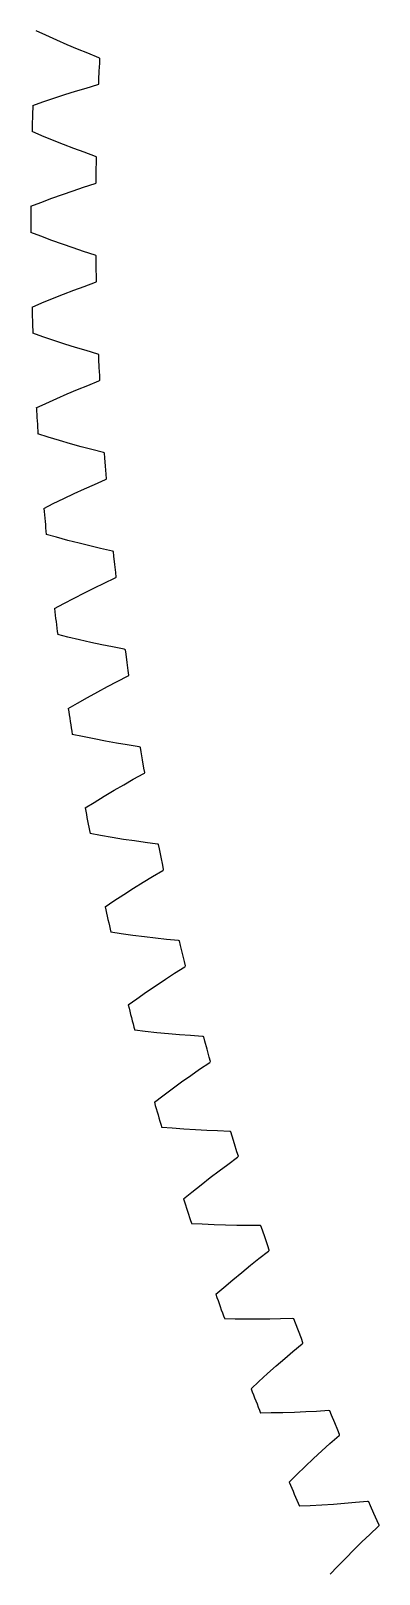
# Model space of a CAD drawing. Extents: x -101 to 121, y -101 to 101.
# Drawn here: x -101 to -90.02, y -42.63 to 5.93 of the extents above; entities that cross this region are included whole.
import ezdxf

# ---------------------------------------------------------------- set-up
doc = ezdxf.new("R2010")
doc.units = 0

msp = doc.modelspace()

# ---------------------------------------------------------------- linework, layer by layer
at = {"layer": 'layer1'}
for p, q in [((-100.523, 5.792), (-100.826, 5.93)), ((-100.183, 5.64), (-100.523, 5.792)), ((-99.849, 5.495), (-100.183, 5.64)), ((-99.524, 5.358), (-99.849, 5.495)), ((-99.207, 5.228), (-99.524, 5.358)), ((-98.851, 5.087), (-99.207, 5.228)), ((-98.83, 5.075), (-98.851, 5.087)), ((-98.84, 4.661), (-98.828, 4.919)), ((-98.821, 5.064), (-98.83, 5.075)), ((-98.828, 4.919), (-98.821, 5.064)), ((-98.859, 4.258), (-98.852, 4.403)), ((-98.852, 4.403), (-98.84, 4.661)), ((-100.269, 3.813), (-99.923, 3.926)), ((-99.923, 3.926), (-99.586, 4.032)), ((-99.586, 4.032), (-99.258, 4.131)), ((-99.258, 4.131), (-98.891, 4.238)), ((-98.891, 4.238), (-98.869, 4.248)), ((-98.869, 4.248), (-98.859, 4.258)), ((-100.936, 3.585), (-100.622, 3.694)), ((-100.622, 3.694), (-100.269, 3.813)), ((-100.655, 2.631), (-100.962, 2.76)), ((-100.311, 2.49), (-100.655, 2.631)), ((-99.973, 2.356), (-100.311, 2.49)), ((-99.643, 2.229), (-99.973, 2.356)), ((-99.322, 2.109), (-99.643, 2.229)), ((-98.962, 1.979), (-99.322, 2.109)), ((-98.941, 1.969), (-98.962, 1.979)), ((-98.931, 1.957), (-98.941, 1.969)), ((-98.934, 1.813), (-98.931, 1.957)), ((-98.942, 1.296), (-98.938, 1.554)), ((-98.938, 1.554), (-98.934, 1.813)), ((-99.664, 0.902), (-99.339, 1.011)), ((-99.339, 1.011), (-98.975, 1.13)), ((-98.975, 1.13), (-98.954, 1.14)), ((-98.954, 1.14), (-98.944, 1.151)), ((-98.944, 1.151), (-98.942, 1.296)), ((-100.999, 0.412), (-100.688, 0.532)), ((-100.688, 0.532), (-100.339, 0.662)), ((-100.339, 0.662), (-99.997, 0.785)), ((-99.997, 0.785), (-99.664, 0.902)), ((-100.688, -0.532), (-100.999, -0.412)), ((-100.339, -0.662), (-100.688, -0.532)), ((-99.997, -0.785), (-100.339, -0.662)), ((-99.664, -0.902), (-99.997, -0.785)), ((-99.339, -1.011), (-99.664, -0.902)), ((-98.975, -1.13), (-99.339, -1.011)), ((-98.954, -1.14), (-98.975, -1.13)), ((-98.944, -1.151), (-98.954, -1.14)), ((-98.942, -1.296), (-98.944, -1.151)), ((-98.938, -1.554), (-98.942, -1.296)), ((-98.934, -1.813), (-98.938, -1.554)), ((-98.931, -1.957), (-98.934, -1.813)), ((-100.311, -2.49), (-99.973, -2.356)), ((-99.973, -2.356), (-99.643, -2.229)), ((-99.643, -2.229), (-99.322, -2.109)), ((-99.322, -2.109), (-98.962, -1.979)), ((-98.962, -1.979), (-98.941, -1.969)), ((-98.941, -1.969), (-98.931, -1.957)), ((-100.962, -2.76), (-100.655, -2.631)), ((-100.655, -2.631), (-100.311, -2.49)), ((-100.622, -3.694), (-100.936, -3.585)), ((-100.269, -3.813), (-100.622, -3.694)), ((-99.923, -3.926), (-100.269, -3.813)), ((-99.586, -4.032), (-99.923, -3.926)), ((-99.258, -4.131), (-99.586, -4.032)), ((-98.891, -4.238), (-99.258, -4.131)), ((-98.869, -4.248), (-98.891, -4.238)), ((-98.859, -4.258), (-98.869, -4.248)), ((-98.852, -4.403), (-98.859, -4.258)), ((-98.84, -4.661), (-98.852, -4.403)), ((-98.828, -4.919), (-98.84, -4.661)), ((-99.524, -5.358), (-99.207, -5.228)), ((-99.207, -5.228), (-98.851, -5.087)), ((-98.851, -5.087), (-98.83, -5.075)), ((-98.83, -5.075), (-98.821, -5.064)), ((-98.821, -5.064), (-98.828, -4.919)), ((-100.826, -5.93), (-100.523, -5.792)), ((-100.523, -5.792), (-100.183, -5.64)), ((-100.183, -5.64), (-99.849, -5.495)), ((-99.849, -5.495), (-99.524, -5.358)), ((-100.456, -6.853), (-100.774, -6.753)), ((-100.1, -6.961), (-100.456, -6.853)), ((-99.751, -7.063), (-100.1, -6.961)), ((-99.411, -7.158), (-99.751, -7.063)), ((-99.08, -7.247), (-99.411, -7.158)), ((-98.709, -7.342), (-99.08, -7.247)), ((-98.687, -7.351), (-98.709, -7.342)), ((-98.677, -7.362), (-98.687, -7.351)), ((-98.665, -7.506), (-98.677, -7.362)), ((-98.645, -7.764), (-98.665, -7.506)), ((-98.625, -8.021), (-98.645, -7.764)), ((-98.994, -8.342), (-98.642, -8.189)), ((-98.642, -8.189), (-98.622, -8.177)), ((-98.613, -8.166), (-98.625, -8.021)), ((-98.622, -8.177), (-98.613, -8.166)), ((-99.956, -8.784), (-99.628, -8.629)), ((-99.628, -8.629), (-99.306, -8.481)), ((-99.306, -8.481), (-98.994, -8.342)), ((-100.59, -9.094), (-100.292, -8.946)), ((-100.292, -8.946), (-99.956, -8.784)), ((-100.192, -10.005), (-100.512, -9.915)), ((-99.832, -10.102), (-100.192, -10.005)), ((-99.48, -10.192), (-99.832, -10.102)), ((-99.137, -10.277), (-99.48, -10.192)), ((-98.803, -10.356), (-99.137, -10.277)), ((-98.429, -10.439), (-98.803, -10.356)), ((-98.408, -10.448), (-98.429, -10.439)), ((-98.397, -10.457), (-98.408, -10.448)), ((-98.381, -10.601), (-98.397, -10.457)), ((-98.352, -10.858), (-98.381, -10.601)), ((-98.324, -11.115), (-98.352, -10.858)), ((-98.308, -11.259), (-98.324, -11.115)), ((-99.307, -11.754), (-98.991, -11.596)), ((-98.991, -11.596), (-98.683, -11.447)), ((-98.683, -11.447), (-98.336, -11.284)), ((-98.336, -11.284), (-98.317, -11.271)), ((-98.317, -11.271), (-98.308, -11.259)), ((-100.254, -12.25), (-99.961, -12.092)), ((-99.961, -12.092), (-99.631, -11.919)), ((-99.631, -11.919), (-99.307, -11.754)), ((-99.828, -13.147), (-100.151, -13.068)), ((-99.465, -13.233), (-99.828, -13.147)), ((-99.11, -13.312), (-99.465, -13.233)), ((-98.765, -13.386), (-99.11, -13.312)), ((-98.429, -13.454), (-98.765, -13.386)), ((-98.053, -13.526), (-98.429, -13.454)), ((-98.031, -13.534), (-98.053, -13.526)), ((-98.02, -13.543), (-98.031, -13.534)), ((-97.999, -13.686), (-98.02, -13.543)), ((-97.963, -13.942), (-97.999, -13.686)), ((-97.926, -14.198), (-97.963, -13.942)), ((-98.578, -14.7), (-98.274, -14.541)), ((-98.274, -14.541), (-97.933, -14.367)), ((-97.933, -14.367), (-97.914, -14.354)), ((-97.906, -14.341), (-97.926, -14.198)), ((-97.914, -14.354), (-97.906, -14.341)), ((-99.532, -15.226), (-99.208, -15.043)), ((-99.208, -15.043), (-98.889, -14.867)), ((-98.889, -14.867), (-98.578, -14.7)), ((-99.82, -15.393), (-99.532, -15.226)), ((-99.366, -16.276), (-99.691, -16.207)), ((-99, -16.35), (-99.366, -16.276)), ((-98.643, -16.419), (-99, -16.35)), ((-98.296, -16.482), (-98.643, -16.419)), ((-97.958, -16.539), (-98.296, -16.482)), ((-97.58, -16.599), (-97.958, -16.539)), ((-97.557, -16.606), (-97.58, -16.599)), ((-97.546, -16.615), (-97.557, -16.606)), ((-97.521, -16.758), (-97.546, -16.615)), ((-97.477, -17.012), (-97.521, -16.758)), ((-97.769, -17.621), (-97.434, -17.436)), ((-97.432, -17.267), (-97.477, -17.012)), ((-97.434, -17.436), (-97.415, -17.422)), ((-97.407, -17.41), (-97.432, -17.267)), ((-97.415, -17.422), (-97.407, -17.41)), ((-98.686, -18.152), (-98.373, -17.966)), ((-98.373, -17.966), (-98.068, -17.789)), ((-98.068, -17.789), (-97.769, -17.621)), ((-99.287, -18.52), (-99.005, -18.345)), ((-99.005, -18.345), (-98.686, -18.152)), ((-98.805, -19.389), (-99.133, -19.33)), ((-98.438, -19.452), (-98.805, -19.389)), ((-98.079, -19.509), (-98.438, -19.452)), ((-97.73, -19.561), (-98.079, -19.509)), ((-97.39, -19.608), (-97.73, -19.561)), ((-97.01, -19.656), (-97.39, -19.608)), ((-96.988, -19.662), (-97.01, -19.656)), ((-96.976, -19.671), (-96.988, -19.662)), ((-96.947, -19.813), (-96.976, -19.671)), ((-96.894, -20.066), (-96.947, -19.813)), ((-96.842, -20.319), (-96.894, -20.066)), ((-96.812, -20.461), (-96.842, -20.319)), ((-97.76, -21.047), (-97.46, -20.861)), ((-97.46, -20.861), (-97.167, -20.683)), ((-97.167, -20.683), (-96.838, -20.488)), ((-96.838, -20.488), (-96.82, -20.473)), ((-96.82, -20.473), (-96.812, -20.461)), ((-98.38, -21.446), (-98.067, -21.242)), ((-98.067, -21.242), (-97.76, -21.047)), ((-98.657, -21.63), (-98.38, -21.446)), ((-98.148, -22.483), (-98.477, -22.435)), ((-97.779, -22.534), (-98.148, -22.483)), ((-97.418, -22.58), (-97.779, -22.534)), ((-97.067, -22.621), (-97.418, -22.58)), ((-96.726, -22.657), (-97.067, -22.621)), ((-96.345, -22.693), (-96.726, -22.657)), ((-96.322, -22.699), (-96.345, -22.693)), ((-96.31, -22.707), (-96.322, -22.699)), ((-96.276, -22.848), (-96.31, -22.707)), ((-96.216, -23.099), (-96.276, -22.848)), ((-96.156, -23.351), (-96.216, -23.099)), ((-96.757, -23.912), (-96.47, -23.725)), ((-96.47, -23.725), (-96.147, -23.52)), ((-96.122, -23.492), (-96.156, -23.351)), ((-96.147, -23.52), (-96.129, -23.504)), ((-96.129, -23.504), (-96.122, -23.492)), ((-97.352, -24.312), (-97.051, -24.108)), ((-97.051, -24.108), (-96.757, -23.912)), ((-97.929, -24.718), (-97.657, -24.525)), ((-97.657, -24.525), (-97.352, -24.312)), ((-97.393, -25.555), (-97.724, -25.517)), ((-97.022, -25.594), (-97.393, -25.555)), ((-96.661, -25.629), (-97.022, -25.594)), ((-96.309, -25.659), (-96.661, -25.629)), ((-95.967, -25.684), (-96.309, -25.659)), ((-95.585, -25.709), (-95.967, -25.684)), ((-95.562, -25.713), (-95.585, -25.709)), ((-95.549, -25.721), (-95.562, -25.713)), ((-95.511, -25.861), (-95.549, -25.721)), ((-95.443, -26.11), (-95.511, -25.861)), ((-95.375, -26.36), (-95.443, -26.11)), ((-95.677, -26.743), (-95.36, -26.528)), ((-95.337, -26.499), (-95.375, -26.36)), ((-95.36, -26.528), (-95.343, -26.512)), ((-95.343, -26.512), (-95.337, -26.499)), ((-96.54, -27.358), (-96.246, -27.144)), ((-96.246, -27.144), (-95.958, -26.939)), ((-95.958, -26.939), (-95.677, -26.743)), ((-97.104, -27.782), (-96.839, -27.581)), ((-96.839, -27.581), (-96.54, -27.358)), ((-96.542, -28.602), (-96.874, -28.574)), ((-96.171, -28.629), (-96.542, -28.602)), ((-95.808, -28.653), (-96.171, -28.629)), ((-95.455, -28.671), (-95.808, -28.653)), ((-95.113, -28.686), (-95.455, -28.671)), ((-94.73, -28.698), (-95.113, -28.686)), ((-94.707, -28.702), (-94.73, -28.698)), ((-94.694, -28.71), (-94.707, -28.702)), ((-94.652, -28.848), (-94.694, -28.71)), ((-94.576, -29.095), (-94.652, -28.848)), ((-94.5, -29.342), (-94.576, -29.095)), ((-94.79, -29.736), (-94.48, -29.51)), ((-94.457, -29.481), (-94.5, -29.342)), ((-94.48, -29.51), (-94.463, -29.494)), ((-94.463, -29.494), (-94.457, -29.481)), ((-95.346, -30.154), (-95.065, -29.94)), ((-95.065, -29.94), (-94.79, -29.736)), ((-95.925, -30.609), (-95.633, -30.377)), ((-95.633, -30.377), (-95.346, -30.154)), ((-96.183, -30.818), (-95.925, -30.609)), ((-95.596, -31.62), (-95.929, -31.603)), ((-95.224, -31.636), (-95.596, -31.62)), ((-94.861, -31.648), (-95.224, -31.636)), ((-94.507, -31.656), (-94.861, -31.648)), ((-94.165, -31.659), (-94.507, -31.656)), ((-93.782, -31.66), (-94.165, -31.659)), ((-93.759, -31.663), (-93.782, -31.66)), ((-93.746, -31.67), (-93.759, -31.663)), ((-93.699, -31.807), (-93.746, -31.67)), ((-93.615, -32.052), (-93.699, -31.807)), ((-93.809, -32.698), (-93.506, -32.463)), ((-93.531, -32.296), (-93.615, -32.052)), ((-93.485, -32.433), (-93.531, -32.296)), ((-93.506, -32.463), (-93.49, -32.447)), ((-93.49, -32.447), (-93.485, -32.433)), ((-94.352, -33.134), (-94.077, -32.911)), ((-94.077, -32.911), (-93.809, -32.698)), ((-94.916, -33.607), (-94.632, -33.366)), ((-94.632, -33.366), (-94.352, -33.134)), ((-95.168, -33.824), (-94.916, -33.607)), ((-94.556, -34.607), (-94.889, -34.6)), ((-94.183, -34.611), (-94.556, -34.607)), ((-93.82, -34.612), (-94.183, -34.611)), ((-93.466, -34.608), (-93.82, -34.612)), ((-93.124, -34.602), (-93.466, -34.608)), ((-92.741, -34.59), (-93.124, -34.602)), ((-92.718, -34.592), (-92.741, -34.59)), ((-92.705, -34.599), (-92.718, -34.592)), ((-92.654, -34.734), (-92.705, -34.599)), ((-92.562, -34.976), (-92.654, -34.734)), ((-92.736, -35.629), (-92.441, -35.385)), ((-92.471, -35.218), (-92.562, -34.976)), ((-92.42, -35.354), (-92.471, -35.218)), ((-92.441, -35.385), (-92.425, -35.367)), ((-92.425, -35.367), (-92.42, -35.354)), ((-93.264, -36.081), (-92.997, -35.85)), ((-92.997, -35.85), (-92.736, -35.629)), ((-93.814, -36.572), (-93.537, -36.322)), ((-93.537, -36.322), (-93.264, -36.081)), ((-94.058, -36.797), (-93.814, -36.572)), ((-93.422, -37.56), (-93.755, -37.564)), ((-93.05, -37.553), (-93.422, -37.56)), ((-92.686, -37.542), (-93.05, -37.553)), ((-92.333, -37.527), (-92.686, -37.542)), ((-91.991, -37.51), (-92.333, -37.527)), ((-91.609, -37.486), (-91.991, -37.51)), ((-91.585, -37.488), (-91.609, -37.486)), ((-91.572, -37.494), (-91.585, -37.488)), ((-91.517, -37.628), (-91.572, -37.494)), ((-91.418, -37.867), (-91.517, -37.628)), ((-91.319, -38.105), (-91.418, -37.867)), ((-91.571, -38.524), (-91.284, -38.271)), ((-91.264, -38.239), (-91.319, -38.105)), ((-91.284, -38.271), (-91.268, -38.253)), ((-91.268, -38.253), (-91.264, -38.239)), ((-92.085, -38.993), (-91.825, -38.754)), ((-91.825, -38.754), (-91.571, -38.524)), ((-92.618, -39.5), (-92.35, -39.242)), ((-92.35, -39.242), (-92.085, -38.993)), ((-92.856, -39.733), (-92.618, -39.5)), ((-92.196, -40.476), (-92.529, -40.49)), ((-91.824, -40.457), (-92.196, -40.476)), ((-91.461, -40.435), (-91.824, -40.457)), ((-91.109, -40.409), (-91.461, -40.435)), ((-90.767, -40.381), (-91.109, -40.409)), ((-90.386, -40.345), (-90.767, -40.381)), ((-90.363, -40.346), (-90.386, -40.345)), ((-90.349, -40.352), (-90.363, -40.346)), ((-90.29, -40.484), (-90.349, -40.352)), ((-90.183, -40.719), (-90.29, -40.484)), ((-90.077, -40.955), (-90.183, -40.719)), ((-90.315, -41.381), (-90.036, -41.119)), ((-90.017, -41.087), (-90.077, -40.955)), ((-90.036, -41.119), (-90.022, -41.101)), ((-90.022, -41.101), (-90.017, -41.087)), ((-90.815, -41.866), (-90.563, -41.619)), ((-90.563, -41.619), (-90.315, -41.381)), ((-91.332, -42.39), (-91.072, -42.124)), ((-91.072, -42.124), (-90.815, -41.866)), ((-91.562, -42.63), (-91.332, -42.39))]:
    msp.add_line(p, q, dxfattribs=at)
for start, end in [(177.96613, 178.43386), (179.76613, 180.23387), (181.56614, 182.03387), (183.36613, 183.83387), (185.16613, 185.63386), (186.96614, 187.43387), (188.76614, 189.23387), (190.56613, 191.03386), (192.36614, 192.83387), (194.16614, 194.63387), (195.96613, 196.43386), (197.76614, 198.23387), (199.56614, 200.03387), (201.36613, 201.83386), (203.16614, 203.63387)]:
    msp.add_arc((0, 0), 101, start, end, dxfattribs=at)
at = {"layer": 'layer3'}
for p, q in [((-100.523, 5.792), (-100.826, 5.93)), ((-100.183, 5.64), (-100.523, 5.792)), ((-99.849, 5.495), (-100.183, 5.64)), ((-99.524, 5.358), (-99.849, 5.495)), ((-99.207, 5.228), (-99.524, 5.358)), ((-98.851, 5.087), (-99.207, 5.228)), ((-98.83, 5.075), (-98.851, 5.087)), ((-98.84, 4.661), (-98.828, 4.919)), ((-98.821, 5.064), (-98.83, 5.075)), ((-98.828, 4.919), (-98.821, 5.064)), ((-98.859, 4.258), (-98.852, 4.403)), ((-98.852, 4.403), (-98.84, 4.661)), ((-100.269, 3.813), (-99.923, 3.926)), ((-99.923, 3.926), (-99.586, 4.032)), ((-99.586, 4.032), (-99.258, 4.131)), ((-99.258, 4.131), (-98.891, 4.238)), ((-98.891, 4.238), (-98.869, 4.248)), ((-98.869, 4.248), (-98.859, 4.258)), ((-100.936, 3.585), (-100.622, 3.694)), ((-100.622, 3.694), (-100.269, 3.813)), ((-100.655, 2.631), (-100.962, 2.76)), ((-100.311, 2.49), (-100.655, 2.631)), ((-99.973, 2.356), (-100.311, 2.49)), ((-99.643, 2.229), (-99.973, 2.356)), ((-99.322, 2.109), (-99.643, 2.229)), ((-98.962, 1.979), (-99.322, 2.109)), ((-98.941, 1.969), (-98.962, 1.979)), ((-98.931, 1.957), (-98.941, 1.969)), ((-98.934, 1.813), (-98.931, 1.957)), ((-98.942, 1.296), (-98.938, 1.554)), ((-98.938, 1.554), (-98.934, 1.813)), ((-99.664, 0.902), (-99.339, 1.011)), ((-99.339, 1.011), (-98.975, 1.13)), ((-98.975, 1.13), (-98.954, 1.14)), ((-98.954, 1.14), (-98.944, 1.151)), ((-98.944, 1.151), (-98.942, 1.296)), ((-100.999, 0.412), (-100.688, 0.532)), ((-100.688, 0.532), (-100.339, 0.662)), ((-100.339, 0.662), (-99.997, 0.785)), ((-99.997, 0.785), (-99.664, 0.902)), ((-100.688, -0.532), (-100.999, -0.412)), ((-100.339, -0.662), (-100.688, -0.532)), ((-99.997, -0.785), (-100.339, -0.662)), ((-99.664, -0.902), (-99.997, -0.785)), ((-99.339, -1.011), (-99.664, -0.902)), ((-98.975, -1.13), (-99.339, -1.011)), ((-98.954, -1.14), (-98.975, -1.13)), ((-98.944, -1.151), (-98.954, -1.14)), ((-98.942, -1.296), (-98.944, -1.151)), ((-98.938, -1.554), (-98.942, -1.296)), ((-98.934, -1.813), (-98.938, -1.554)), ((-98.931, -1.957), (-98.934, -1.813)), ((-100.311, -2.49), (-99.973, -2.356)), ((-99.973, -2.356), (-99.643, -2.229)), ((-99.643, -2.229), (-99.322, -2.109)), ((-99.322, -2.109), (-98.962, -1.979)), ((-98.962, -1.979), (-98.941, -1.969)), ((-98.941, -1.969), (-98.931, -1.957)), ((-100.962, -2.76), (-100.655, -2.631)), ((-100.655, -2.631), (-100.311, -2.49)), ((-100.622, -3.694), (-100.936, -3.585)), ((-100.269, -3.813), (-100.622, -3.694)), ((-99.923, -3.926), (-100.269, -3.813)), ((-99.586, -4.032), (-99.923, -3.926)), ((-99.258, -4.131), (-99.586, -4.032)), ((-98.891, -4.238), (-99.258, -4.131)), ((-98.869, -4.248), (-98.891, -4.238)), ((-98.859, -4.258), (-98.869, -4.248)), ((-98.852, -4.403), (-98.859, -4.258)), ((-98.84, -4.661), (-98.852, -4.403)), ((-98.828, -4.919), (-98.84, -4.661)), ((-99.524, -5.358), (-99.207, -5.228)), ((-99.207, -5.228), (-98.851, -5.087)), ((-98.851, -5.087), (-98.83, -5.075)), ((-98.83, -5.075), (-98.821, -5.064)), ((-98.821, -5.064), (-98.828, -4.919)), ((-100.826, -5.93), (-100.523, -5.792)), ((-100.523, -5.792), (-100.183, -5.64)), ((-100.183, -5.64), (-99.849, -5.495)), ((-99.849, -5.495), (-99.524, -5.358)), ((-100.456, -6.853), (-100.774, -6.753)), ((-100.1, -6.961), (-100.456, -6.853)), ((-99.751, -7.063), (-100.1, -6.961)), ((-99.411, -7.158), (-99.751, -7.063)), ((-99.08, -7.247), (-99.411, -7.158)), ((-98.709, -7.342), (-99.08, -7.247)), ((-98.687, -7.351), (-98.709, -7.342)), ((-98.677, -7.362), (-98.687, -7.351)), ((-98.665, -7.506), (-98.677, -7.362)), ((-98.645, -7.764), (-98.665, -7.506)), ((-98.625, -8.021), (-98.645, -7.764)), ((-98.994, -8.342), (-98.642, -8.189)), ((-98.642, -8.189), (-98.622, -8.177)), ((-98.613, -8.166), (-98.625, -8.021)), ((-98.622, -8.177), (-98.613, -8.166)), ((-99.956, -8.784), (-99.628, -8.629)), ((-99.628, -8.629), (-99.306, -8.481)), ((-99.306, -8.481), (-98.994, -8.342)), ((-100.59, -9.094), (-100.292, -8.946)), ((-100.292, -8.946), (-99.956, -8.784)), ((-100.192, -10.005), (-100.512, -9.915)), ((-99.832, -10.102), (-100.192, -10.005)), ((-99.48, -10.192), (-99.832, -10.102)), ((-99.137, -10.277), (-99.48, -10.192)), ((-98.803, -10.356), (-99.137, -10.277)), ((-98.429, -10.439), (-98.803, -10.356)), ((-98.408, -10.448), (-98.429, -10.439)), ((-98.397, -10.457), (-98.408, -10.448)), ((-98.381, -10.601), (-98.397, -10.457)), ((-98.352, -10.858), (-98.381, -10.601)), ((-98.324, -11.115), (-98.352, -10.858)), ((-98.308, -11.259), (-98.324, -11.115)), ((-99.307, -11.754), (-98.991, -11.596)), ((-98.991, -11.596), (-98.683, -11.447)), ((-98.683, -11.447), (-98.336, -11.284)), ((-98.336, -11.284), (-98.317, -11.271)), ((-98.317, -11.271), (-98.308, -11.259)), ((-100.254, -12.25), (-99.961, -12.092)), ((-99.961, -12.092), (-99.631, -11.919)), ((-99.631, -11.919), (-99.307, -11.754)), ((-99.828, -13.147), (-100.151, -13.068)), ((-99.465, -13.233), (-99.828, -13.147)), ((-99.11, -13.312), (-99.465, -13.233)), ((-98.765, -13.386), (-99.11, -13.312)), ((-98.429, -13.454), (-98.765, -13.386)), ((-98.053, -13.526), (-98.429, -13.454)), ((-98.031, -13.534), (-98.053, -13.526)), ((-98.02, -13.543), (-98.031, -13.534)), ((-97.999, -13.686), (-98.02, -13.543)), ((-97.963, -13.942), (-97.999, -13.686)), ((-97.926, -14.198), (-97.963, -13.942)), ((-98.578, -14.7), (-98.274, -14.541)), ((-98.274, -14.541), (-97.933, -14.367)), ((-97.933, -14.367), (-97.914, -14.354)), ((-97.906, -14.341), (-97.926, -14.198)), ((-97.914, -14.354), (-97.906, -14.341)), ((-99.532, -15.226), (-99.208, -15.043)), ((-99.208, -15.043), (-98.889, -14.867)), ((-98.889, -14.867), (-98.578, -14.7)), ((-99.82, -15.393), (-99.532, -15.226)), ((-99.366, -16.276), (-99.691, -16.207)), ((-99, -16.35), (-99.366, -16.276)), ((-98.643, -16.419), (-99, -16.35)), ((-98.296, -16.482), (-98.643, -16.419)), ((-97.958, -16.539), (-98.296, -16.482)), ((-97.58, -16.599), (-97.958, -16.539)), ((-97.557, -16.606), (-97.58, -16.599)), ((-97.546, -16.615), (-97.557, -16.606)), ((-97.521, -16.758), (-97.546, -16.615)), ((-97.477, -17.012), (-97.521, -16.758)), ((-97.769, -17.621), (-97.434, -17.436)), ((-97.432, -17.267), (-97.477, -17.012)), ((-97.434, -17.436), (-97.415, -17.422)), ((-97.407, -17.41), (-97.432, -17.267)), ((-97.415, -17.422), (-97.407, -17.41)), ((-98.686, -18.152), (-98.373, -17.966)), ((-98.373, -17.966), (-98.068, -17.789)), ((-98.068, -17.789), (-97.769, -17.621)), ((-99.287, -18.52), (-99.005, -18.345)), ((-99.005, -18.345), (-98.686, -18.152)), ((-98.805, -19.389), (-99.133, -19.33)), ((-98.438, -19.452), (-98.805, -19.389)), ((-98.079, -19.509), (-98.438, -19.452)), ((-97.73, -19.561), (-98.079, -19.509)), ((-97.39, -19.608), (-97.73, -19.561)), ((-97.01, -19.656), (-97.39, -19.608)), ((-96.988, -19.662), (-97.01, -19.656)), ((-96.976, -19.671), (-96.988, -19.662)), ((-96.947, -19.813), (-96.976, -19.671)), ((-96.894, -20.066), (-96.947, -19.813)), ((-96.842, -20.319), (-96.894, -20.066)), ((-96.812, -20.461), (-96.842, -20.319)), ((-97.76, -21.047), (-97.46, -20.861)), ((-97.46, -20.861), (-97.167, -20.683)), ((-97.167, -20.683), (-96.838, -20.488)), ((-96.838, -20.488), (-96.82, -20.473)), ((-96.82, -20.473), (-96.812, -20.461)), ((-98.38, -21.446), (-98.067, -21.242)), ((-98.067, -21.242), (-97.76, -21.047)), ((-98.657, -21.63), (-98.38, -21.446)), ((-98.148, -22.483), (-98.477, -22.435)), ((-97.779, -22.534), (-98.148, -22.483)), ((-97.418, -22.58), (-97.779, -22.534)), ((-97.067, -22.621), (-97.418, -22.58)), ((-96.726, -22.657), (-97.067, -22.621)), ((-96.345, -22.693), (-96.726, -22.657)), ((-96.322, -22.699), (-96.345, -22.693)), ((-96.31, -22.707), (-96.322, -22.699)), ((-96.276, -22.848), (-96.31, -22.707)), ((-96.216, -23.099), (-96.276, -22.848)), ((-96.156, -23.351), (-96.216, -23.099)), ((-96.757, -23.912), (-96.47, -23.725)), ((-96.47, -23.725), (-96.147, -23.52)), ((-96.122, -23.492), (-96.156, -23.351)), ((-96.147, -23.52), (-96.129, -23.504)), ((-96.129, -23.504), (-96.122, -23.492)), ((-97.352, -24.312), (-97.051, -24.108)), ((-97.051, -24.108), (-96.757, -23.912)), ((-97.929, -24.718), (-97.657, -24.525)), ((-97.657, -24.525), (-97.352, -24.312)), ((-97.393, -25.555), (-97.724, -25.517)), ((-97.022, -25.594), (-97.393, -25.555)), ((-96.661, -25.629), (-97.022, -25.594)), ((-96.309, -25.659), (-96.661, -25.629)), ((-95.967, -25.684), (-96.309, -25.659)), ((-95.585, -25.709), (-95.967, -25.684)), ((-95.562, -25.713), (-95.585, -25.709)), ((-95.549, -25.721), (-95.562, -25.713)), ((-95.511, -25.861), (-95.549, -25.721)), ((-95.443, -26.11), (-95.511, -25.861)), ((-95.375, -26.36), (-95.443, -26.11)), ((-95.677, -26.743), (-95.36, -26.528)), ((-95.337, -26.499), (-95.375, -26.36)), ((-95.36, -26.528), (-95.343, -26.512)), ((-95.343, -26.512), (-95.337, -26.499)), ((-96.54, -27.358), (-96.246, -27.144)), ((-96.246, -27.144), (-95.958, -26.939)), ((-95.958, -26.939), (-95.677, -26.743)), ((-97.104, -27.782), (-96.839, -27.581)), ((-96.839, -27.581), (-96.54, -27.358)), ((-96.542, -28.602), (-96.874, -28.574)), ((-96.171, -28.629), (-96.542, -28.602)), ((-95.808, -28.653), (-96.171, -28.629)), ((-95.455, -28.671), (-95.808, -28.653)), ((-95.113, -28.686), (-95.455, -28.671)), ((-94.73, -28.698), (-95.113, -28.686)), ((-94.707, -28.702), (-94.73, -28.698)), ((-94.694, -28.71), (-94.707, -28.702)), ((-94.652, -28.848), (-94.694, -28.71)), ((-94.576, -29.095), (-94.652, -28.848)), ((-94.5, -29.342), (-94.576, -29.095)), ((-94.79, -29.736), (-94.48, -29.51)), ((-94.457, -29.481), (-94.5, -29.342)), ((-94.48, -29.51), (-94.463, -29.494)), ((-94.463, -29.494), (-94.457, -29.481)), ((-95.346, -30.154), (-95.065, -29.94)), ((-95.065, -29.94), (-94.79, -29.736)), ((-95.925, -30.609), (-95.633, -30.377)), ((-95.633, -30.377), (-95.346, -30.154)), ((-96.183, -30.818), (-95.925, -30.609)), ((-95.596, -31.62), (-95.929, -31.603)), ((-95.224, -31.636), (-95.596, -31.62)), ((-94.861, -31.648), (-95.224, -31.636)), ((-94.507, -31.656), (-94.861, -31.648)), ((-94.165, -31.659), (-94.507, -31.656)), ((-93.782, -31.66), (-94.165, -31.659)), ((-93.759, -31.663), (-93.782, -31.66)), ((-93.746, -31.67), (-93.759, -31.663)), ((-93.699, -31.807), (-93.746, -31.67)), ((-93.615, -32.052), (-93.699, -31.807)), ((-93.809, -32.698), (-93.506, -32.463)), ((-93.531, -32.296), (-93.615, -32.052)), ((-93.485, -32.433), (-93.531, -32.296)), ((-93.506, -32.463), (-93.49, -32.447)), ((-93.49, -32.447), (-93.485, -32.433)), ((-94.352, -33.134), (-94.077, -32.911)), ((-94.077, -32.911), (-93.809, -32.698)), ((-94.916, -33.607), (-94.632, -33.366)), ((-94.632, -33.366), (-94.352, -33.134)), ((-95.168, -33.824), (-94.916, -33.607)), ((-94.556, -34.607), (-94.889, -34.6)), ((-94.183, -34.611), (-94.556, -34.607)), ((-93.82, -34.612), (-94.183, -34.611)), ((-93.466, -34.608), (-93.82, -34.612)), ((-93.124, -34.602), (-93.466, -34.608)), ((-92.741, -34.59), (-93.124, -34.602)), ((-92.718, -34.592), (-92.741, -34.59)), ((-92.705, -34.599), (-92.718, -34.592)), ((-92.654, -34.734), (-92.705, -34.599)), ((-92.562, -34.976), (-92.654, -34.734)), ((-92.736, -35.629), (-92.441, -35.385)), ((-92.471, -35.218), (-92.562, -34.976)), ((-92.42, -35.354), (-92.471, -35.218)), ((-92.441, -35.385), (-92.425, -35.367)), ((-92.425, -35.367), (-92.42, -35.354)), ((-93.264, -36.081), (-92.997, -35.85)), ((-92.997, -35.85), (-92.736, -35.629)), ((-93.814, -36.572), (-93.537, -36.322)), ((-93.537, -36.322), (-93.264, -36.081)), ((-94.058, -36.797), (-93.814, -36.572)), ((-93.422, -37.56), (-93.755, -37.564)), ((-93.05, -37.553), (-93.422, -37.56)), ((-92.686, -37.542), (-93.05, -37.553)), ((-92.333, -37.527), (-92.686, -37.542)), ((-91.991, -37.51), (-92.333, -37.527)), ((-91.609, -37.486), (-91.991, -37.51)), ((-91.585, -37.488), (-91.609, -37.486)), ((-91.572, -37.494), (-91.585, -37.488)), ((-91.517, -37.628), (-91.572, -37.494)), ((-91.418, -37.867), (-91.517, -37.628)), ((-91.319, -38.105), (-91.418, -37.867)), ((-91.571, -38.524), (-91.284, -38.271)), ((-91.264, -38.239), (-91.319, -38.105)), ((-91.284, -38.271), (-91.268, -38.253)), ((-91.268, -38.253), (-91.264, -38.239)), ((-92.085, -38.993), (-91.825, -38.754)), ((-91.825, -38.754), (-91.571, -38.524)), ((-92.618, -39.5), (-92.35, -39.242)), ((-92.35, -39.242), (-92.085, -38.993)), ((-92.856, -39.733), (-92.618, -39.5)), ((-92.196, -40.476), (-92.529, -40.49)), ((-91.824, -40.457), (-92.196, -40.476)), ((-91.461, -40.435), (-91.824, -40.457)), ((-91.109, -40.409), (-91.461, -40.435)), ((-90.767, -40.381), (-91.109, -40.409)), ((-90.386, -40.345), (-90.767, -40.381)), ((-90.363, -40.346), (-90.386, -40.345)), ((-90.349, -40.352), (-90.363, -40.346)), ((-90.29, -40.484), (-90.349, -40.352)), ((-90.183, -40.719), (-90.29, -40.484)), ((-90.077, -40.955), (-90.183, -40.719)), ((-90.315, -41.381), (-90.036, -41.119)), ((-90.017, -41.087), (-90.077, -40.955)), ((-90.036, -41.119), (-90.022, -41.101)), ((-90.022, -41.101), (-90.017, -41.087)), ((-90.815, -41.866), (-90.563, -41.619)), ((-90.563, -41.619), (-90.315, -41.381)), ((-91.332, -42.39), (-91.072, -42.124)), ((-91.072, -42.124), (-90.815, -41.866)), ((-91.562, -42.63), (-91.332, -42.39))]:
    msp.add_line(p, q, dxfattribs=at)
for start, end in [(177.96613, 178.43386), (179.76613, 180.23387), (181.56614, 182.03387), (183.36613, 183.83387), (185.16613, 185.63386), (186.96614, 187.43387), (188.76614, 189.23387), (190.56613, 191.03386), (192.36614, 192.83387), (194.16614, 194.63387), (195.96613, 196.43386), (197.76614, 198.23387), (199.56614, 200.03387), (201.36613, 201.83386), (203.16614, 203.63387)]:
    msp.add_arc((0, 0), 101, start, end, dxfattribs=at)

doc.saveas('drawing.dxf')
